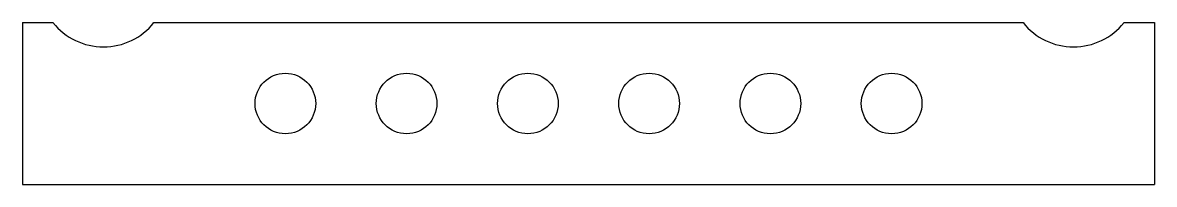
# Model space of a CAD drawing. Header units: millimetres. Extents: x 0 to 28, y 0 to 4.
import ezdxf

# ---------------------------------------------------------------- set-up
doc = ezdxf.new("R2010")
doc.units = ezdxf.units.MM

msp = doc.modelspace()

# ---------------------------------------------------------------- linework, layer by layer
at = {"color": 7, "linetype": 'Continuous', "lineweight": 25}
for p, q in [((0, 4), (0, 0)), ((0, 4), (0.751, 4)), ((3.249, 4), (24.751, 4)), ((27.249, 4), (28, 4)), ((28, 4), (28, 0)), ((0, 0), (28, 0))]:
    msp.add_line(p, q, dxfattribs=at)
for centre in [(6.5, 2), (9.5, 2), (12.5, 2), (15.5, 2), (18.5, 2), (21.5, 2)]:
    msp.add_circle(centre, 0.75, dxfattribs=at)
for centre in [(2, 5), (26, 5)]:
    msp.add_arc(centre, 1.6, 218.6822, 321.3178, dxfattribs=at)

doc.saveas('drawing.dxf')
